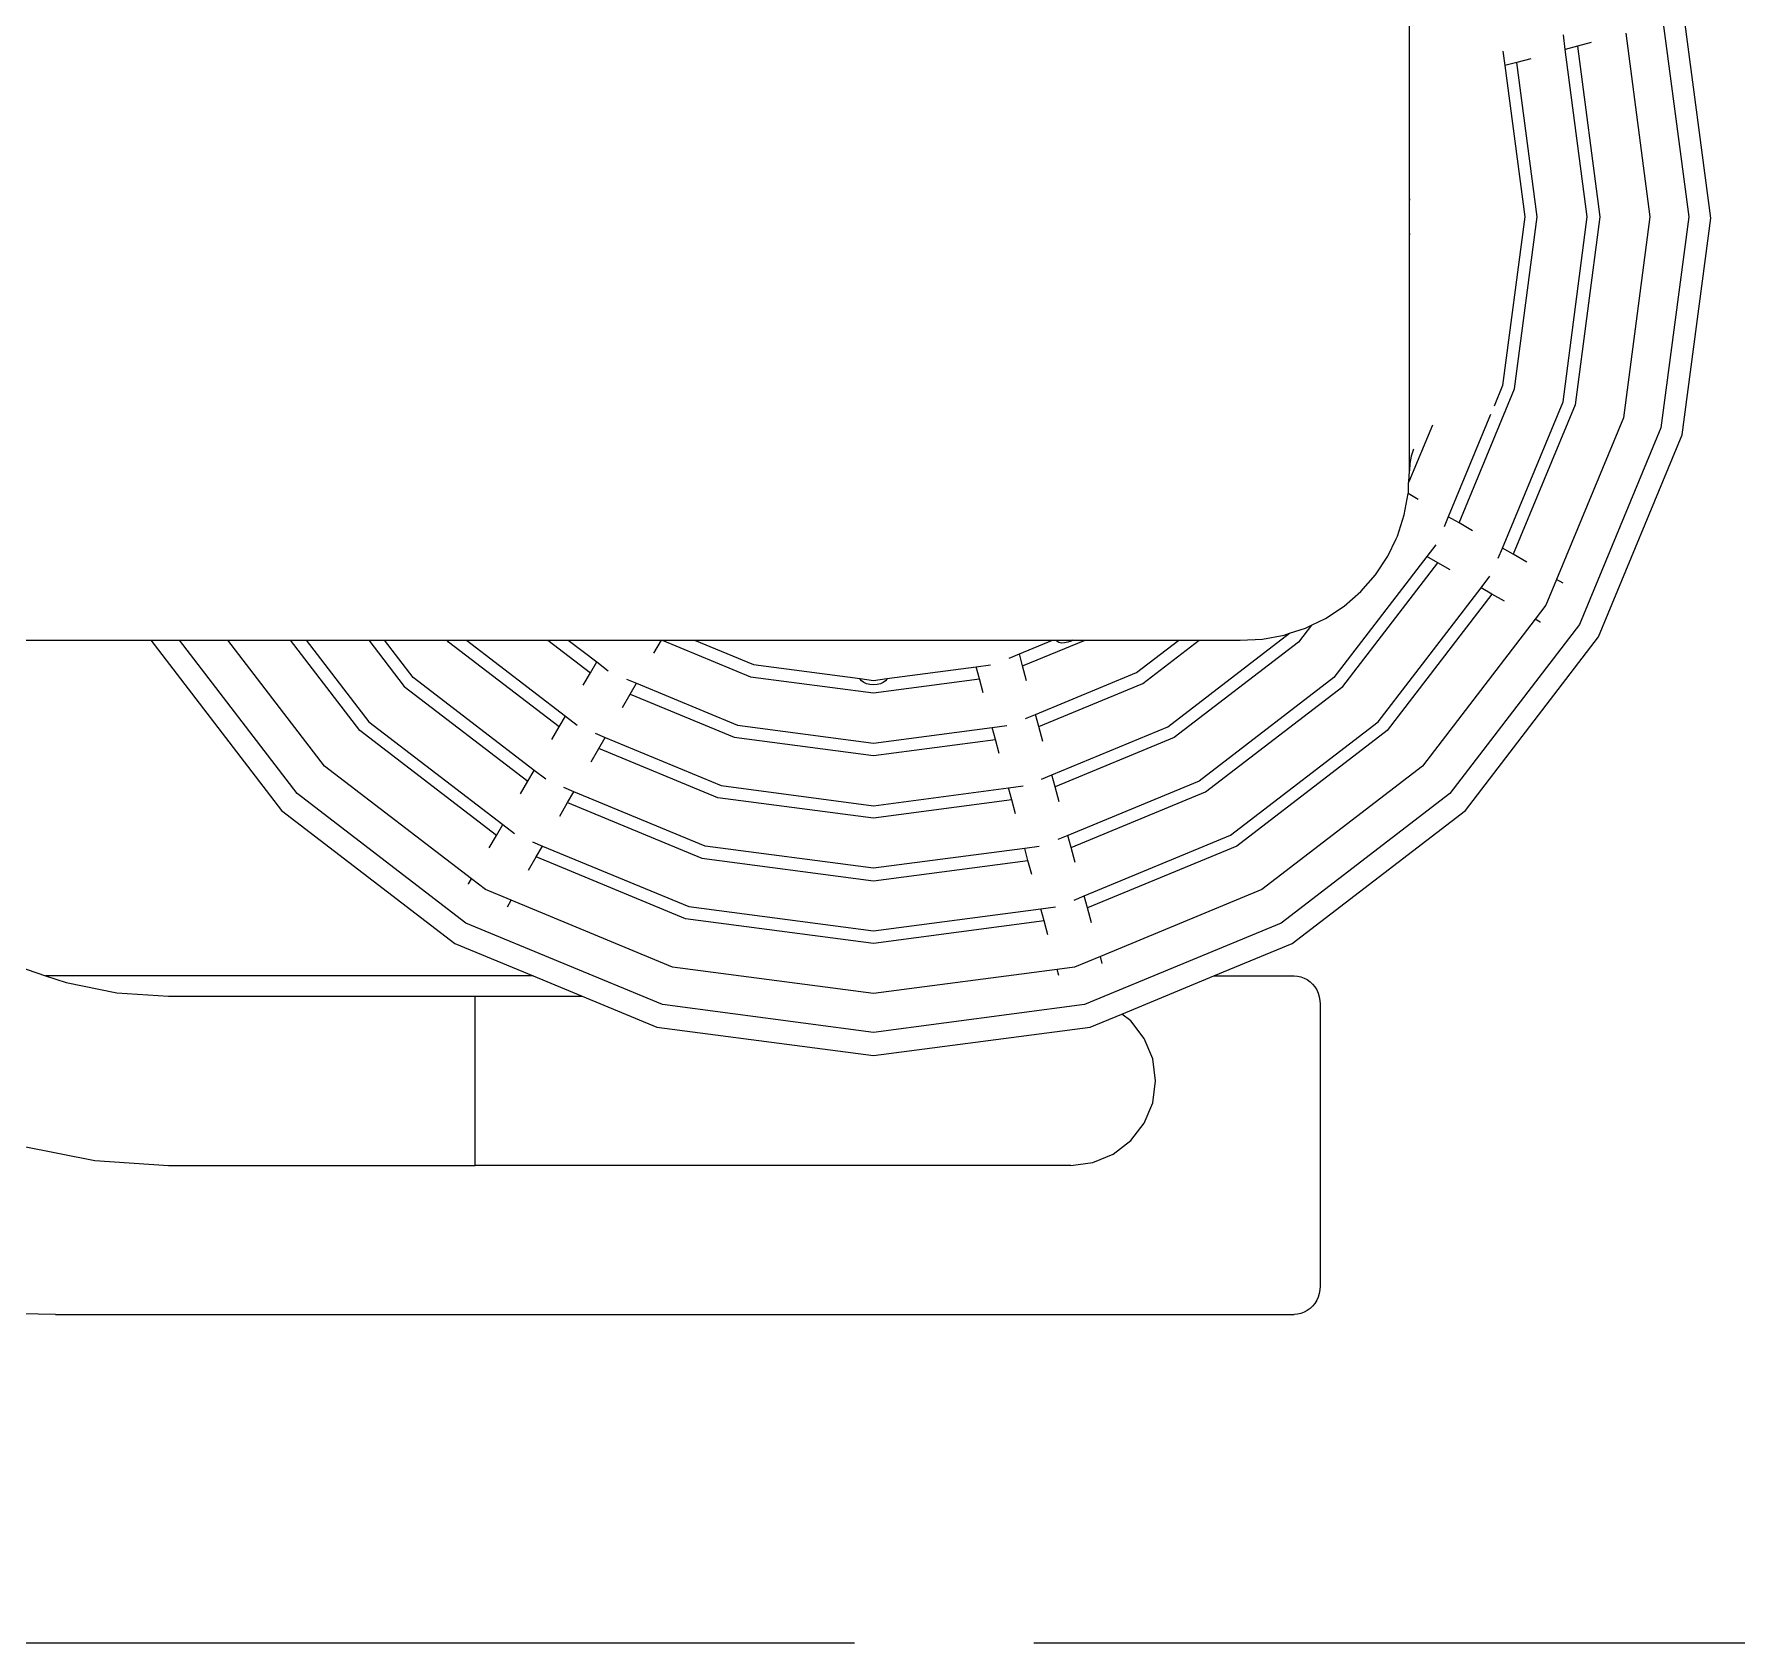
# Model space of a CAD drawing. Header units: millimetres. Extents: x 44692 to 659456, y -26273 to 96111.
# Drawn here: x 258640.4 to 259122.4, y -8556 to -8100.8 of the extents above; entities that cross this region are included whole.
import ezdxf

# ---------------------------------------------------------------- set-up
doc = ezdxf.new("R2010")
doc.units = ezdxf.units.MM
doc.header["$LTSCALE"] = 100
doc.linetypes.add('DASHEDX2', pattern=[3.048, 2.54, -0.508])
doc.layers.add('Area proceso', color=90, linetype='DASHEDX2')
doc.layers.add('Maquinas', color=200, linetype='Continuous')

msp = doc.modelspace()

# ---------------------------------------------------------------- linework, layer by layer
at = {"layer": 'Area proceso'}
msp.add_line((258313.787, -8556.017), (259129.787, -8556.017), dxfattribs=at)
at = {"layer": 'Maquinas'}
for p, q in [((259029.68, -8103.755), (259029.68, -8080.787)), ((259114.975, -8152.886), (259106.9, -8091.553)), ((259100.883, -8092.816), (259108.745, -8152.536)), ((259073.798, -8105.156), (259073.256, -8101.041)), ((259090.916, -8100.57), (259097.757, -8152.536)), ((259029.68, -8116.978), (259029.68, -8103.755)), ((259056.138, -8105.628), (259056.68, -8109.743)), ((259077.221, -8104.239), (259073.798, -8105.156)), ((259080.035, -8152.536), (259073.798, -8105.156)), ((259081.163, -8103.183), (259077.221, -8104.239)), ((259077.221, -8104.239), (259083.58, -8152.536)), ((259060.103, -8108.826), (259056.68, -8109.743)), ((259056.68, -8109.743), (259062.314, -8152.536)), ((259064.045, -8107.77), (259060.103, -8108.826)), ((259065.858, -8152.536), (259060.103, -8108.826)), ((259029.68, -8146.958), (259029.68, -8116.978)), ((259029.79, -8147.796), (259029.68, -8146.958)), ((259029.68, -8158.115), (259029.68, -8146.958)), ((259062.314, -8152.536), (259056.033, -8200.239)), ((259059.457, -8201.156), (259065.858, -8152.536)), ((259073.151, -8204.826), (259080.035, -8152.536)), ((259083.58, -8152.536), (259076.575, -8205.743)), ((259097.757, -8152.536), (259090.27, -8209.412)), ((259108.745, -8152.536), (259100.883, -8212.256)), ((259106.9, -8214.218), (259114.975, -8152.886)), ((259029.68, -8158.115), (259029.79, -8157.277)), ((259029.68, -8224.287), (259029.68, -8158.115)), ((259043.725, -8239.135), (259059.457, -8201.156)), ((259056.033, -8200.239), (259053.628, -8206.046)), ((259056.004, -8246.224), (259073.151, -8204.826)), ((259076.575, -8205.743), (259059.073, -8247.996)), ((259036.179, -8211.441), (259029.528, -8227.498)), ((259052.646, -8208.416), (259040.656, -8237.363)), ((259090.27, -8209.412), (259071.351, -8255.085)), ((259100.883, -8212.256), (259077.832, -8267.906)), ((259083.227, -8271.371), (259106.9, -8214.218)), ((259029.79, -8222.289), (259029.68, -8224.287)), ((259030.177, -8220.228), (259029.79, -8222.289)), ((259030.835, -8218.238), (259030.177, -8220.228)), ((259029.528, -8227.498), (259029.675, -8224.382)), ((259029.68, -8224.287), (259029.675, -8224.382)), ((259028.239, -8236.868), (259029.296, -8230.805)), ((259029.296, -8230.805), (259029.379, -8230.673)), ((259032.177, -8232.468), (259029.296, -8230.805)), ((259029.379, -8230.673), (259029.407, -8227.789)), ((259029.407, -8227.789), (259029.528, -8227.498)), ((259026.282, -8242.855), (259028.239, -8236.868)), ((259040.656, -8237.363), (259039.471, -8240.224)), ((259043.725, -8239.135), (259040.656, -8237.363)), ((259047.525, -8241.329), (259043.725, -8239.135)), ((259023.541, -8248.526), (259025.924, -8243.595)), ((259025.924, -8243.595), (259026.282, -8242.855)), ((259037.133, -8245.326), (259034.606, -8248.619)), ((259054.819, -8249.085), (259056.004, -8246.224)), ((259059.073, -8247.996), (259056.004, -8246.224)), ((259034.606, -8248.619), (259008.331, -8282.862)), ((259010.837, -8285.368), (259037.676, -8250.391)), ((259020.067, -8253.78), (259023.541, -8248.526)), ((259037.676, -8250.391), (259034.606, -8248.619)), ((259041.21, -8252.432), (259037.676, -8250.391)), ((259062.873, -8250.19), (259059.073, -8247.996)), ((259015.922, -8258.522), (259020.067, -8253.78)), ((259049.954, -8257.48), (259052.481, -8254.187)), ((259071.351, -8255.085), (259068.316, -8262.413)), ((259073.185, -8256.144), (259071.351, -8255.085)), ((259011.18, -8262.667), (259015.922, -8258.522)), ((259020.862, -8295.393), (259049.954, -8257.48)), ((259053.024, -8259.252), (259023.368, -8297.9)), ((259053.024, -8259.252), (259049.954, -8257.48)), ((259056.557, -8261.293), (259053.024, -8259.252)), ((259005.926, -8266.141), (259011.18, -8262.667)), ((259068.316, -8262.413), (259065.302, -8266.341)), ((258961.298, -8296.804), (258995.783, -8270.344)), ((258988.074, -8271.978), (258994.268, -8270.839)), ((258994.268, -8270.839), (258995.783, -8270.344)), ((258995.783, -8270.344), (259000.255, -8268.881)), ((259001.981, -8268.047), (258998.306, -8272.837)), ((259000.255, -8268.881), (259001.981, -8268.047)), ((259001.981, -8268.047), (259005.926, -8266.141)), ((259065.302, -8266.341), (259033.393, -8307.925)), ((259077.832, -8267.906), (259041.163, -8315.694)), ((259066.692, -8267.165), (259065.302, -8266.341)), ((259066.816, -8267.215), (259066.692, -8267.165)), ((258574.656, -8272.279), (258673.48, -8272.279)), ((258673.48, -8272.279), (258710.442, -8320.449)), ((258673.48, -8272.279), (258681.534, -8272.279)), ((258714.847, -8315.694), (258681.534, -8272.279)), ((258681.534, -8272.279), (258695.265, -8272.279)), ((258722.616, -8307.925), (258695.265, -8272.279)), ((258695.265, -8272.279), (258712.982, -8272.279)), ((258732.642, -8297.9), (258712.982, -8272.279)), ((258712.982, -8272.279), (258717.412, -8272.279)), ((258717.412, -8272.279), (258735.148, -8295.393)), ((258717.412, -8272.279), (258735.129, -8272.279)), ((258735.129, -8272.279), (258745.173, -8285.368)), ((258735.129, -8272.279), (258739.559, -8272.279)), ((258747.679, -8282.862), (258739.559, -8272.279)), ((258739.559, -8272.279), (258757.276, -8272.279)), ((258757.704, -8272.837), (258757.276, -8272.279)), ((258757.276, -8272.279), (258762.75, -8272.279)), ((258789.011, -8296.86), (258757.704, -8272.837)), ((258762.75, -8272.279), (258790.783, -8293.79)), ((258762.75, -8272.279), (258785.84, -8272.279)), ((258785.84, -8272.279), (258797.872, -8281.512)), ((258785.84, -8272.279), (258791.612, -8272.279)), ((258791.612, -8272.279), (258799.644, -8278.442)), ((258791.612, -8272.279), (258803.972, -8272.279)), ((258803.972, -8272.279), (258817.951, -8272.279)), ((258815.795, -8276.013), (258817.951, -8272.279)), ((258817.951, -8272.279), (258818.147, -8272.279)), ((258818.147, -8272.279), (258843.145, -8282.634)), ((258818.147, -8272.279), (258827.33, -8272.279)), ((258827.33, -8272.279), (258844.063, -8279.21)), ((258827.33, -8272.279), (258915.79, -8272.279)), ((258915.79, -8272.279), (258928.68, -8272.279)), ((258919.274, -8276.175), (258928.68, -8272.279)), ((258920.192, -8279.599), (258937.863, -8272.279)), ((258928.68, -8272.279), (258929.601, -8272.279)), ((258929.855, -8272.607), (258929.601, -8272.279)), ((258929.601, -8272.279), (258934.41, -8272.279)), ((258930.435, -8272.936), (258929.855, -8272.607)), ((258931.189, -8273.098), (258930.435, -8272.936)), ((258932.067, -8273.084), (258931.189, -8273.098)), ((258933.008, -8272.893), (258932.067, -8273.084)), ((258933.949, -8272.539), (258933.008, -8272.893)), ((258934.41, -8272.279), (258933.949, -8272.539)), ((258934.41, -8272.279), (258937.863, -8272.279)), ((258937.863, -8272.279), (258964.398, -8272.279)), ((258952.437, -8281.457), (258964.398, -8272.279)), ((258954.209, -8284.526), (258970.17, -8272.279)), ((258998.306, -8272.837), (258963.07, -8299.874)), ((258964.398, -8272.279), (258970.17, -8272.279)), ((258970.17, -8272.279), (258981.782, -8272.279)), ((258981.782, -8272.279), (258988.074, -8271.978)), ((259045.568, -8320.449), (259083.227, -8271.371)), ((258797.872, -8281.512), (258799.644, -8278.442)), ((258799.644, -8278.442), (258802.937, -8280.969)), ((258844.063, -8279.21), (258874.225, -8283.181)), ((258881.754, -8283.185), (258907.038, -8279.857)), ((258907.038, -8279.857), (258911.153, -8279.315)), ((258907.955, -8283.28), (258907.038, -8279.857)), ((258916.414, -8277.36), (258919.274, -8276.175)), ((258920.192, -8279.599), (258919.274, -8276.175)), ((258921.327, -8283.837), (258920.192, -8279.599)), ((258781.922, -8309.138), (258747.679, -8282.862)), ((258795.832, -8285.046), (258797.872, -8281.512)), ((258808.039, -8283.307), (258810.9, -8284.492)), ((258809.128, -8287.561), (258810.9, -8284.492)), ((258810.9, -8284.492), (258839.476, -8296.328)), ((258843.145, -8282.634), (258878.005, -8287.223)), ((258874.25, -8283.291), (258874.225, -8283.181)), ((258874.225, -8283.181), (258878.005, -8283.679)), ((258874.637, -8283.834), (258874.25, -8283.291)), ((258875.252, -8284.3), (258874.637, -8283.834)), ((258876.054, -8284.658), (258875.252, -8284.3)), ((258876.988, -8284.882), (258876.054, -8284.658)), ((258877.99, -8284.959), (258876.988, -8284.882)), ((258878.992, -8284.882), (258877.99, -8284.959)), ((258878.005, -8283.679), (258881.754, -8283.185)), ((258878.005, -8287.223), (258907.955, -8283.28)), ((258879.926, -8284.658), (258878.992, -8284.882)), ((258880.728, -8284.3), (258879.926, -8284.658)), ((258881.343, -8283.834), (258880.728, -8284.3)), ((258881.73, -8283.291), (258881.343, -8283.834)), ((258881.754, -8283.185), (258881.73, -8283.291)), ((258909.011, -8287.222), (258907.955, -8283.28)), ((258923.861, -8293.293), (258952.437, -8281.457)), ((258924.779, -8296.717), (258954.209, -8284.526)), ((259008.331, -8282.862), (258970.159, -8312.152)), ((258745.173, -8285.368), (258780.15, -8312.207)), ((258806.934, -8291.361), (258809.128, -8287.561)), ((258809.128, -8287.561), (258838.559, -8299.752)), ((258971.931, -8315.222), (259010.837, -8285.368)), ((258789.011, -8296.86), (258790.783, -8293.79)), ((258790.783, -8293.79), (258794.076, -8296.317)), ((258921, -8294.478), (258923.861, -8293.293)), ((258924.779, -8296.717), (258923.861, -8293.293)), ((258771.289, -8327.555), (258732.642, -8297.9)), ((258735.148, -8295.393), (258773.061, -8324.485)), ((258786.971, -8300.393), (258789.011, -8296.86)), ((258799.178, -8298.655), (258802.039, -8299.84)), ((258838.559, -8299.752), (258878.005, -8304.945)), ((258839.476, -8296.328), (258878.005, -8301.401)), ((258878.005, -8301.401), (258911.625, -8296.975)), ((258911.625, -8296.975), (258915.74, -8296.433)), ((258912.542, -8300.398), (258911.625, -8296.975)), ((258925.914, -8300.955), (258924.779, -8296.717)), ((258928.448, -8310.411), (258961.298, -8296.804)), ((258979.02, -8327.5), (259020.862, -8295.393)), ((259023.368, -8297.9), (258980.792, -8330.569)), ((258798.073, -8306.709), (258800.267, -8302.909)), ((258800.267, -8302.909), (258802.039, -8299.84)), ((258833.972, -8316.87), (258800.267, -8302.909)), ((258802.039, -8299.84), (258834.889, -8313.447)), ((258878.005, -8304.945), (258912.542, -8300.398)), ((258913.598, -8304.34), (258912.542, -8300.398)), ((258963.07, -8299.874), (258929.365, -8313.835)), ((258764.2, -8339.833), (258722.616, -8307.925)), ((258780.15, -8312.207), (258781.922, -8309.138)), ((258785.215, -8311.665), (258781.922, -8309.138)), ((259033.393, -8307.925), (258987.881, -8342.848)), ((258778.11, -8315.741), (258780.15, -8312.207)), ((258793.178, -8315.187), (258790.317, -8314.002)), ((258834.889, -8313.447), (258878.005, -8319.123)), ((258878.005, -8319.123), (258916.211, -8314.093)), ((258916.211, -8314.093), (258920.327, -8313.551)), ((258917.129, -8317.517), (258916.211, -8314.093)), ((258925.587, -8311.596), (258928.448, -8310.411)), ((258929.365, -8313.835), (258928.448, -8310.411)), ((258930.501, -8318.073), (258929.365, -8313.835)), ((258970.159, -8312.152), (258933.035, -8327.53)), ((258762.635, -8352.363), (258714.847, -8315.694)), ((258789.212, -8322.056), (258791.406, -8318.257)), ((258791.406, -8318.257), (258793.178, -8315.187)), ((258791.406, -8318.257), (258829.385, -8333.988)), ((258830.302, -8330.565), (258793.178, -8315.187)), ((258878.005, -8322.667), (258833.972, -8316.87)), ((258917.129, -8317.517), (258878.005, -8322.667)), ((258918.185, -8321.458), (258917.129, -8317.517)), ((258933.952, -8330.953), (258971.931, -8315.222)), ((259041.163, -8315.694), (258993.375, -8352.363)), ((258710.442, -8320.449), (258759.52, -8358.108)), ((258996.49, -8358.108), (259045.568, -8320.449)), ((258769.249, -8331.089), (258771.289, -8327.555)), ((258771.289, -8327.555), (258773.061, -8324.485)), ((258773.061, -8324.485), (258776.354, -8327.012)), ((258933.035, -8327.53), (258930.174, -8328.715)), ((258933.952, -8330.953), (258933.035, -8327.53)), ((258937.622, -8344.648), (258979.02, -8327.5)), ((258781.456, -8329.35), (258784.317, -8330.535)), ((258782.545, -8333.604), (258784.317, -8330.535)), ((258784.317, -8330.535), (258825.716, -8347.683)), ((258878.005, -8336.845), (258830.302, -8330.565)), ((258920.798, -8331.211), (258878.005, -8336.845)), ((258924.913, -8330.669), (258920.798, -8331.211)), ((258921.715, -8334.635), (258920.798, -8331.211)), ((258935.088, -8335.191), (258933.952, -8330.953)), ((258980.792, -8330.569), (258938.539, -8348.071)), ((258780.351, -8337.404), (258782.545, -8333.604)), ((258824.798, -8351.106), (258782.545, -8333.604)), ((258829.385, -8333.988), (258878.005, -8340.389)), ((258878.005, -8340.389), (258921.715, -8334.635)), ((258922.772, -8338.576), (258921.715, -8334.635)), ((258763.326, -8341.347), (258763.376, -8341.223)), ((258763.376, -8341.223), (258764.2, -8339.833)), ((258768.129, -8342.848), (258764.2, -8339.833)), ((258775.456, -8345.883), (258768.129, -8342.848)), ((258987.881, -8342.848), (258942.208, -8361.766)), ((258774.397, -8347.717), (258775.456, -8345.883)), ((258821.129, -8364.801), (258775.456, -8345.883)), ((258825.716, -8347.683), (258878.005, -8354.567)), ((258925.385, -8348.329), (258929.5, -8347.787)), ((258934.761, -8345.833), (258937.622, -8344.648)), ((258938.539, -8348.071), (258937.622, -8344.648)), ((258818.285, -8375.414), (258762.635, -8352.363)), ((258878.005, -8358.111), (258824.798, -8351.106)), ((258878.005, -8354.567), (258925.385, -8348.329)), ((258926.302, -8351.753), (258878.005, -8358.111)), ((258926.302, -8351.753), (258925.385, -8348.329)), ((258927.358, -8355.694), (258926.302, -8351.753)), ((258993.375, -8352.363), (258937.725, -8375.414)), ((258939.674, -8352.309), (258938.539, -8348.071)), ((258759.52, -8358.108), (258781.653, -8367.276)), ((258942.208, -8361.766), (258934.881, -8364.801)), ((258942.757, -8363.812), (258942.208, -8361.766)), ((258974.356, -8367.276), (258996.49, -8358.108)), ((258635.664, -8364.501), (258643.681, -8367.222)), ((258646.502, -8367.276), (258643.681, -8367.222)), ((258643.681, -8367.222), (258649.507, -8369.2)), ((258878.005, -8372.289), (258821.129, -8364.801)), ((258929.972, -8365.447), (258878.005, -8372.289)), ((258934.881, -8364.801), (258929.972, -8365.447)), ((258930.424, -8367.136), (258929.972, -8365.447)), ((258781.653, -8367.276), (258646.502, -8367.276)), ((258649.507, -8369.2), (258663.846, -8372.052)), ((258663.846, -8372.052), (258678.433, -8373.008)), ((258711.633, -8367.344), (258711.633, -8367.276)), ((258781.653, -8367.276), (258795.493, -8373.008)), ((258948.282, -8378.076), (258974.356, -8367.276)), ((258974.356, -8367.276), (258997.089, -8367.276)), ((258997.089, -8367.276), (258998.045, -8367.344)), ((258998.045, -8367.344), (258998.984, -8367.548)), ((258998.984, -8367.548), (258999.892, -8367.883)), ((258999.892, -8367.883), (259000.751, -8368.345)), ((259000.751, -8368.345), (259001.547, -8368.925)), ((259001.547, -8368.925), (259002.268, -8369.614)), ((259002.268, -8369.614), (259002.899, -8370.399)), ((259002.899, -8370.399), (259003.431, -8371.267)), ((259003.431, -8371.267), (259003.855, -8372.203)), ((258678.433, -8373.008), (258765.279, -8373.008)), ((258765.279, -8373.008), (258795.493, -8373.008)), ((258765.279, -8420.905), (258765.279, -8373.008)), ((258795.493, -8373.008), (258816.673, -8381.781)), ((258878.005, -8383.276), (258818.285, -8375.414)), ((258937.725, -8375.414), (258878.005, -8383.276)), ((259003.855, -8372.203), (259004.163, -8373.192)), ((259004.163, -8373.192), (259004.35, -8374.216)), ((259004.35, -8374.216), (259004.413, -8375.258)), ((259004.413, -8375.258), (259004.413, -8455.087)), ((258939.337, -8381.781), (258948.282, -8378.076)), ((258950.819, -8380.023), (258948.282, -8378.076)), ((258954.625, -8384.983), (258950.819, -8380.023)), ((258816.673, -8381.781), (258878.005, -8389.856)), ((258878.005, -8389.856), (258939.337, -8381.781)), ((258957.018, -8390.758), (258954.625, -8384.983)), ((258957.834, -8396.957), (258957.018, -8390.758)), ((258957.018, -8403.155), (258957.834, -8396.957)), ((258954.625, -8408.931), (258957.018, -8403.155)), ((258950.819, -8413.891), (258954.625, -8408.931)), ((258945.859, -8417.697), (258950.819, -8413.891)), ((258637.111, -8415.465), (258657.594, -8419.54)), ((258657.594, -8419.54), (258678.433, -8420.905)), ((258933.885, -8420.905), (258940.083, -8420.089)), ((258940.083, -8420.089), (258945.859, -8417.697)), ((258678.433, -8420.905), (258765.279, -8420.905)), ((258933.885, -8420.905), (258765.279, -8420.905)), ((259003.855, -8458.142), (259003.431, -8459.079)), ((259004.163, -8457.153), (259003.855, -8458.142)), ((259004.35, -8456.129), (259004.163, -8457.153)), ((259004.413, -8455.087), (259004.35, -8456.129)), ((258646.502, -8463.07), (258631.702, -8462.79)), ((258646.502, -8463.07), (258889.753, -8463.07)), ((258711.633, -8463.07), (258711.633, -8463.002)), ((258889.753, -8463.002), (258889.753, -8463.07)), ((258889.753, -8463.07), (258997.089, -8463.07)), ((258998.045, -8463.002), (258997.089, -8463.07)), ((258998.984, -8462.798), (258998.045, -8463.002)), ((258999.892, -8462.462), (258998.984, -8462.798)), ((259000.751, -8462), (258999.892, -8462.462)), ((259001.547, -8461.42), (259000.751, -8462)), ((259002.268, -8460.732), (259001.547, -8461.42)), ((259002.899, -8459.947), (259002.268, -8460.732)), ((259003.431, -8459.079), (259002.899, -8459.947))]:
    msp.add_line(p, q, dxfattribs=at)

doc.saveas('drawing.dxf')
